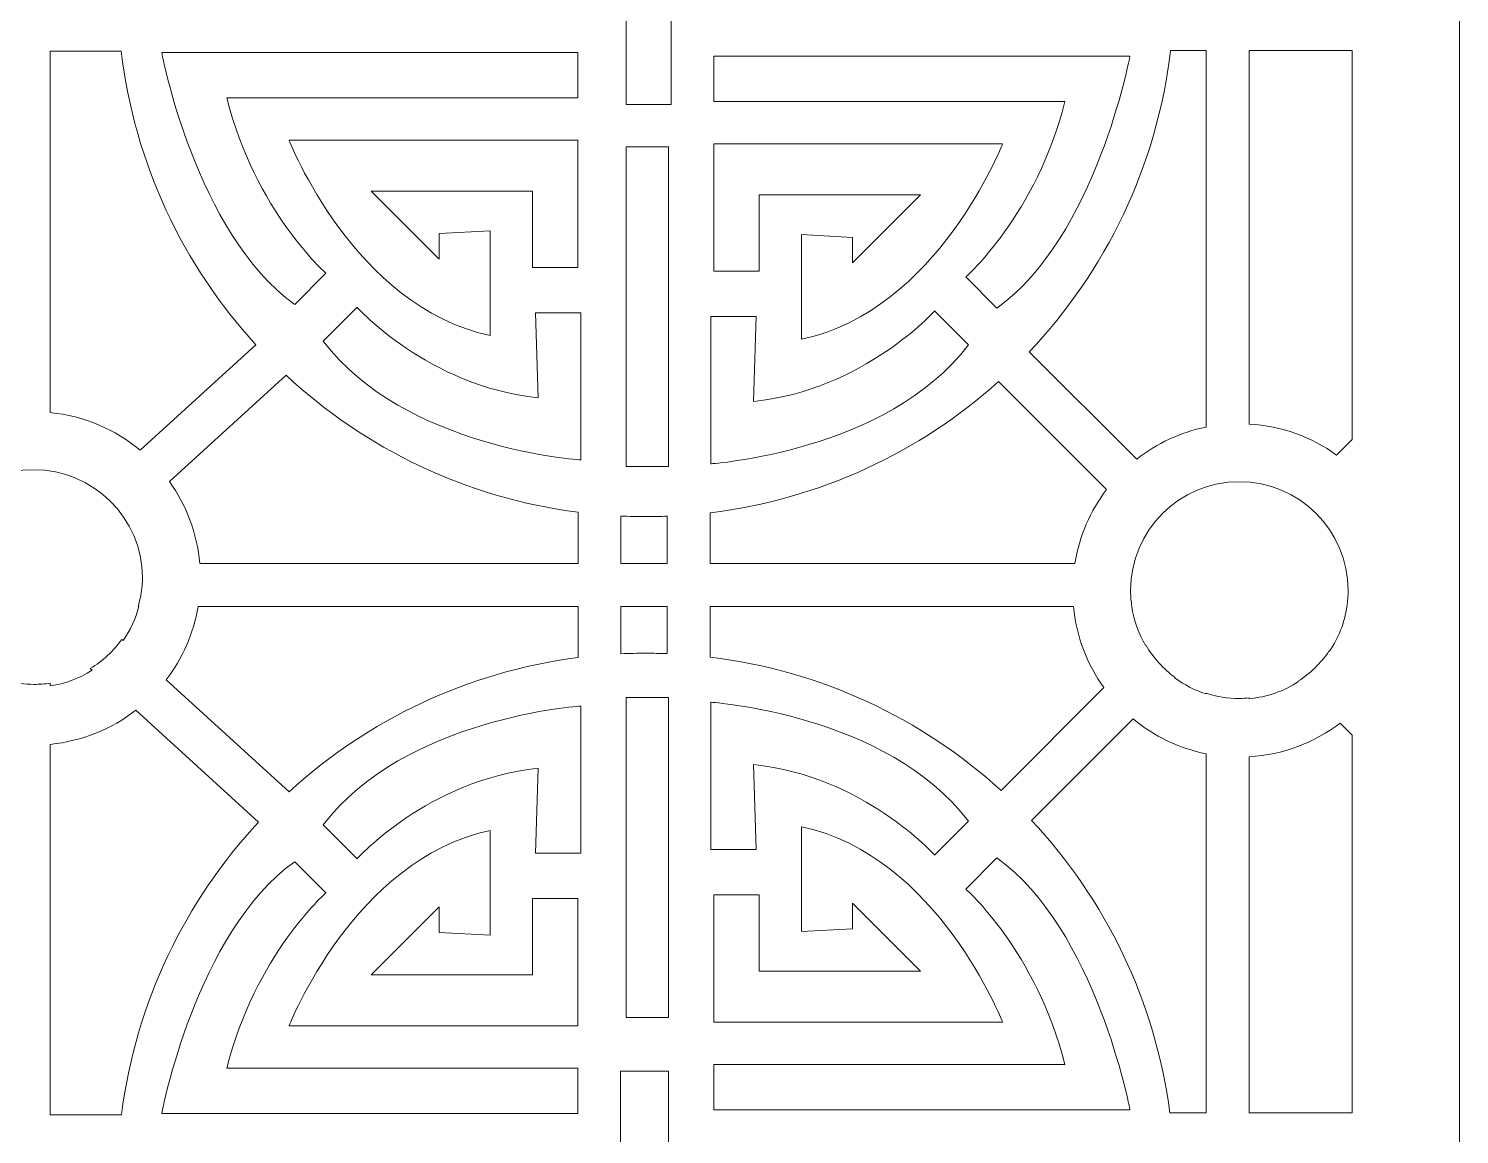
# Model space of a CAD drawing. Header units: centimetres. Extents: x -9.8 to 9.8, y -11.2 to 9.5.
# Drawn here: x -5.159 to -0.539, y -8.434 to -4.862 of the extents above; entities that cross this region are included whole.
import ezdxf

# ---------------------------------------------------------------- set-up
doc = ezdxf.new("R2010")
doc.units = ezdxf.units.CM
doc.header["$MEASUREMENT"] = 0
doc.layers.add('layer 1', color=7, linetype='Continuous')

msp = doc.modelspace()

# ---------------------------------------------------------------- linework, layer by layer
at = {"layer": 'layer 1', "color": 177, "lineweight": 9}
for points, knots in [([(-9.77912, 9.45925), (-9.77912, 9.45925), (-0.53922, 9.45925), (-0.53922, 9.45925), (-0.53922, 9.45925), (-0.53922, 9.45925), (-0.53922, -11.21502), (-0.53922, -11.21502), (-0.53922, -11.21502), (-0.53922, -11.21502), (-9.77912, -11.21502), (-9.77912, -11.21502), (-9.77912, -11.21502), (-9.77912, -11.21502), (-9.77912, 9.45925), (-9.77912, 9.45925)], [0, 0, 0, 0, 0.2, 0.2, 0.2, 0.2, 0.4, 0.4, 0.4, 0.4, 0.6, 0.6, 0.6, 0.6, 1, 1, 1, 1]), ([(-3.08398, -5.10706), (-3.08398, -5.10706), (-3.23021, -5.10706), (-3.23021, -5.10706), (-3.23021, -5.10706), (-3.23021, -5.10706), (-3.23021, -4.81451), (-3.23021, -4.81451), (-3.23021, -4.81451), (-3.23021, -4.81451), (-3.53187, -4.81451), (-3.53187, -4.81451), (-3.53187, -4.81451), (-3.53187, -4.81451), (-3.53187, -4.66827), (-3.53187, -4.66827), (-3.53187, -4.66827), (-3.53187, -4.66827), (-3.2485, -4.6591), (-3.2485, -4.6591), (-3.2485, -4.6591), (-3.2485, -4.6591), (-3.2485, -4.3757), (-3.2485, -4.3757), (-3.2485, -4.3757), (-3.2485, -4.3757), (-3.09309, -4.3757), (-3.09309, -4.3757), (-3.09309, -4.3757), (-3.09309, -4.3757), (-3.09309, -4.64994), (-3.09309, -4.64994), (-3.09309, -4.64994), (-3.09309, -4.64994), (-2.79143, -4.64994), (-2.79143, -4.64994), (-2.79143, -4.64994), (-2.79143, -4.64994), (-2.79143, -4.81451), (-2.79143, -4.81451), (-2.79143, -4.81451), (-2.79143, -4.81451), (-3.08398, -4.81451), (-3.08398, -4.81451), (-3.08398, -4.81451), (-3.08398, -4.81451), (-3.08398, -5.10706), (-3.08398, -5.10706)], [0, 0, 0, 0, 0.0769231, 0.0769231, 0.0769231, 0.0769231, 0.1538462, 0.1538462, 0.1538462, 0.1538462, 0.2307692, 0.2307692, 0.2307692, 0.2307692, 0.3076923, 0.3076923, 0.3076923, 0.3076923, 0.3846154, 0.3846154, 0.3846154, 0.3846154, 0.4615385, 0.4615385, 0.4615385, 0.4615385, 0.5384615, 0.5384615, 0.5384615, 0.5384615, 0.6153846, 0.6153846, 0.6153846, 0.6153846, 0.6923077, 0.6923077, 0.6923077, 0.6923077, 0.7692308, 0.7692308, 0.7692308, 0.7692308, 0.8461538, 0.8461538, 0.8461538, 0.8461538, 1, 1, 1, 1]), ([(-5.08987, -6.1028), (-4.97977, -6.11348), (-4.87935, -6.15732), (-4.79877, -6.22424), (-4.79877, -6.22424), (-4.79877, -6.22424), (-4.42527, -5.88375), (-4.42527, -5.88375), (-4.42527, -5.88375), (-4.65979, -5.62731), (-4.81704, -5.299), (-4.86021, -4.93567), (-4.86021, -4.93567), (-4.86021, -4.93567), (-5.08987, -4.93567), (-5.08987, -4.93567), (-5.08987, -4.93567), (-5.08987, -4.93567), (-5.08987, -6.1028), (-5.08987, -6.1028)], [0, 0, 0, 0, 0.1666667, 0.1666667, 0.1666667, 0.1666667, 0.3333333, 0.3333333, 0.3333333, 0.3333333, 0.5, 0.5, 0.5, 0.5, 0.6666667, 0.6666667, 0.6666667, 0.6666667, 1, 1, 1, 1]), ([(-4.72949, -4.93945), (-4.72949, -4.93945), (-3.3857, -4.93945), (-3.3857, -4.93945), (-3.3857, -4.93945), (-3.3857, -4.93945), (-3.3857, -5.08568), (-3.3857, -5.08568), (-3.3857, -5.08568), (-3.3857, -5.08568), (-4.51926, -5.08568), (-4.51926, -5.08568), (-4.51926, -5.08568), (-4.42779, -5.45137), (-4.19927, -5.65247), (-4.19927, -5.65247), (-4.19927, -5.65247), (-4.19927, -5.65247), (-4.29982, -5.75305), (-4.29982, -5.75305), (-4.29982, -5.75305), (-4.61976, -5.52449), (-4.72949, -4.93945), (-4.72949, -4.93945)], [0, 0, 0, 0, 0.1428571, 0.1428571, 0.1428571, 0.1428571, 0.2857143, 0.2857143, 0.2857143, 0.2857143, 0.4285714, 0.4285714, 0.4285714, 0.4285714, 0.5714286, 0.5714286, 0.5714286, 0.5714286, 0.7142857, 0.7142857, 0.7142857, 0.7142857, 1, 1, 1, 1]), ([(-1.58115, -6.25297), (-1.51656, -6.20243), (-1.44012, -6.16633), (-1.35672, -6.1495), (-1.35672, -6.1495), (-1.35672, -6.1495), (-1.35672, -4.93336), (-1.35672, -4.93336), (-1.35672, -4.93336), (-1.35672, -4.93336), (-1.47195, -4.93336), (-1.47195, -4.93336), (-1.47195, -4.93336), (-1.51597, -5.30827), (-1.68148, -5.64599), (-1.92801, -5.9061), (-1.92801, -5.9061), (-1.92801, -5.9061), (-1.58115, -6.25297), (-1.58115, -6.25297)], [0, 0, 0, 0, 0.1666667, 0.1666667, 0.1666667, 0.1666667, 0.3333333, 0.3333333, 0.3333333, 0.3333333, 0.5, 0.5, 0.5, 0.5, 0.6666667, 0.6666667, 0.6666667, 0.6666667, 1, 1, 1, 1]), ([(-1.21813, -6.13979), (-1.11309, -6.14587), (-1.01613, -6.18206), (-0.93574, -6.23989), (-0.93574, -6.23989), (-0.93574, -6.23989), (-0.88572, -6.18987), (-0.88572, -6.18987), (-0.88572, -6.18987), (-0.88572, -6.18987), (-0.88572, -4.93336), (-0.88572, -4.93336), (-0.88572, -4.93336), (-0.88572, -4.93336), (-1.21813, -4.93336), (-1.21813, -4.93336), (-1.21813, -4.93336), (-1.21813, -4.93336), (-1.21813, -6.13979), (-1.21813, -6.13979)], [0, 0, 0, 0, 0.1666667, 0.1666667, 0.1666667, 0.1666667, 0.3333333, 0.3333333, 0.3333333, 0.3333333, 0.5, 0.5, 0.5, 0.5, 0.6666667, 0.6666667, 0.6666667, 0.6666667, 1, 1, 1, 1]), ([(-2.03262, -5.76527), (-2.03262, -5.76527), (-2.1332, -5.66474), (-2.1332, -5.66474), (-2.1332, -5.66474), (-2.1332, -5.66474), (-1.90468, -5.46359), (-1.81324, -5.09795), (-1.81324, -5.09795), (-1.81324, -5.09795), (-2.94685, -5.09795), (-2.94685, -5.09795), (-2.94685, -5.09795), (-2.94685, -5.09795), (-2.94685, -4.95163), (-2.94685, -4.95163), (-2.94685, -4.95163), (-2.94685, -4.95163), (-1.60301, -4.95163), (-1.60301, -4.95163), (-1.60301, -4.95163), (-1.60301, -4.95163), (-1.71271, -5.53672), (-2.03262, -5.76527)], [0, 0, 0, 0, 0.1428571, 0.1428571, 0.1428571, 0.1428571, 0.2857143, 0.2857143, 0.2857143, 0.2857143, 0.4285714, 0.4285714, 0.4285714, 0.4285714, 0.5714286, 0.5714286, 0.5714286, 0.5714286, 0.7142857, 0.7142857, 0.7142857, 0.7142857, 1, 1, 1, 1]), ([(-4.05301, -5.38738), (-4.05301, -5.38738), (-3.83363, -5.60679), (-3.83363, -5.60679), (-3.83363, -5.60679), (-3.83363, -5.60679), (-3.83363, -5.52449), (-3.83363, -5.52449), (-3.83363, -5.52449), (-3.83363, -5.52449), (-3.66906, -5.51539), (-3.66906, -5.51539), (-3.66906, -5.51539), (-3.66906, -5.51539), (-3.66906, -5.85362), (-3.66906, -5.85362), (-3.66906, -5.85362), (-4.10785, -5.76218), (-4.31811, -5.22281), (-4.31811, -5.22281), (-4.31811, -5.22281), (-4.31811, -5.22281), (-3.3857, -5.22281), (-3.3857, -5.22281), (-3.3857, -5.22281), (-3.3857, -5.22281), (-3.3857, -5.63421), (-3.3857, -5.63421), (-3.3857, -5.63421), (-3.3857, -5.63421), (-3.5319, -5.63421), (-3.5319, -5.63421), (-3.5319, -5.63421), (-3.5319, -5.63421), (-3.5319, -5.38738), (-3.5319, -5.38738), (-3.5319, -5.38738), (-3.5319, -5.38738), (-4.05301, -5.38738), (-4.05301, -5.38738)], [0, 0, 0, 0, 0.0909091, 0.0909091, 0.0909091, 0.0909091, 0.1818182, 0.1818182, 0.1818182, 0.1818182, 0.2727273, 0.2727273, 0.2727273, 0.2727273, 0.3636364, 0.3636364, 0.3636364, 0.3636364, 0.4545455, 0.4545455, 0.4545455, 0.4545455, 0.5454545, 0.5454545, 0.5454545, 0.5454545, 0.6363636, 0.6363636, 0.6363636, 0.6363636, 0.7272727, 0.7272727, 0.7272727, 0.7272727, 0.8181818, 0.8181818, 0.8181818, 0.8181818, 1, 1, 1, 1]), ([(-3.09309, -6.27721), (-3.09309, -6.27721), (-3.23021, -6.27721), (-3.23021, -6.27721), (-3.23021, -6.27721), (-3.23021, -6.27721), (-3.23021, -5.24416), (-3.23021, -5.24416), (-3.23021, -5.24416), (-3.23021, -5.24416), (-3.09309, -5.24416), (-3.09309, -5.24416), (-3.09309, -5.24416), (-3.09309, -5.24416), (-3.09309, -6.27721), (-3.09309, -6.27721)], [0, 0, 0, 0, 0.2, 0.2, 0.2, 0.2, 0.4, 0.4, 0.4, 0.4, 0.6, 0.6, 0.6, 0.6, 1, 1, 1, 1]), ([(-2.27947, -5.39958), (-2.27947, -5.39958), (-2.80054, -5.39958), (-2.80054, -5.39958), (-2.80054, -5.39958), (-2.80054, -5.39958), (-2.80054, -5.64641), (-2.80054, -5.64641), (-2.80054, -5.64641), (-2.80054, -5.64641), (-2.94685, -5.64641), (-2.94685, -5.64641), (-2.94685, -5.64641), (-2.94685, -5.64641), (-2.94685, -5.23501), (-2.94685, -5.23501), (-2.94685, -5.23501), (-2.94685, -5.23501), (-2.01433, -5.23501), (-2.01433, -5.23501), (-2.01433, -5.23501), (-2.01433, -5.23501), (-2.22462, -5.77441), (-2.66344, -5.86582), (-2.66344, -5.86582), (-2.66344, -5.86582), (-2.66344, -5.52759), (-2.66344, -5.52759), (-2.66344, -5.52759), (-2.66344, -5.52759), (-2.49888, -5.53672), (-2.49888, -5.53672), (-2.49888, -5.53672), (-2.49888, -5.53672), (-2.49888, -5.61897), (-2.49888, -5.61897), (-2.49888, -5.61897), (-2.49888, -5.61897), (-2.27947, -5.39958), (-2.27947, -5.39958)], [0, 0, 0, 0, 0.0909091, 0.0909091, 0.0909091, 0.0909091, 0.1818182, 0.1818182, 0.1818182, 0.1818182, 0.2727273, 0.2727273, 0.2727273, 0.2727273, 0.3636364, 0.3636364, 0.3636364, 0.3636364, 0.4545455, 0.4545455, 0.4545455, 0.4545455, 0.5454545, 0.5454545, 0.5454545, 0.5454545, 0.6363636, 0.6363636, 0.6363636, 0.6363636, 0.7272727, 0.7272727, 0.7272727, 0.7272727, 0.8181818, 0.8181818, 0.8181818, 0.8181818, 1, 1, 1, 1]), ([(-3.37652, -6.25586), (-3.37652, -6.25586), (-3.94328, -6.21926), (-4.20842, -5.87188), (-4.20842, -5.87188), (-4.20842, -5.87188), (-4.09873, -5.76218), (-4.09873, -5.76218), (-4.09873, -5.76218), (-4.09873, -5.76218), (-3.87018, -6.01816), (-3.51364, -6.0547), (-3.51364, -6.0547), (-3.51364, -6.0547), (-3.52275, -5.78049), (-3.52275, -5.78049), (-3.52275, -5.78049), (-3.52275, -5.78049), (-3.37652, -5.78049), (-3.37652, -5.78049), (-3.37652, -5.78049), (-3.37652, -5.78049), (-3.37652, -6.25586), (-3.37652, -6.25586)], [0, 0, 0, 0, 0.1428571, 0.1428571, 0.1428571, 0.1428571, 0.2857143, 0.2857143, 0.2857143, 0.2857143, 0.4285714, 0.4285714, 0.4285714, 0.4285714, 0.5714286, 0.5714286, 0.5714286, 0.5714286, 0.7142857, 0.7142857, 0.7142857, 0.7142857, 1, 1, 1, 1]), ([(-2.95596, -6.26804), (-2.95596, -6.26804), (-2.95596, -5.79268), (-2.95596, -5.79268), (-2.95596, -5.79268), (-2.95596, -5.79268), (-2.80968, -5.79268), (-2.80968, -5.79268), (-2.80968, -5.79268), (-2.80968, -5.79268), (-2.81883, -6.06695), (-2.81883, -6.06695), (-2.81883, -6.06695), (-2.46233, -6.03039), (-2.23381, -5.77441), (-2.23381, -5.77441), (-2.23381, -5.77441), (-2.23381, -5.77441), (-2.12406, -5.88408), (-2.12406, -5.88408), (-2.12406, -5.88408), (-2.38919, -6.23148), (-2.95596, -6.26804), (-2.95596, -6.26804)], [0, 0, 0, 0, 0.1428571, 0.1428571, 0.1428571, 0.1428571, 0.2857143, 0.2857143, 0.2857143, 0.2857143, 0.4285714, 0.4285714, 0.4285714, 0.4285714, 0.5714286, 0.5714286, 0.5714286, 0.5714286, 0.7142857, 0.7142857, 0.7142857, 0.7142857, 1, 1, 1, 1]), ([(-4.70434, -6.3257), (-4.65008, -6.40154), (-4.61503, -6.49205), (-4.60627, -6.59011), (-4.60627, -6.59011), (-4.60627, -6.59011), (-3.385, -6.59011), (-3.385, -6.59011), (-3.385, -6.59011), (-3.385, -6.59011), (-3.385, -6.42478), (-3.385, -6.42478), (-3.385, -6.42478), (-3.74696, -6.37843), (-4.07339, -6.21866), (-4.32759, -5.98225), (-4.32759, -5.98225), (-4.32759, -5.98225), (-4.70434, -6.3257), (-4.70434, -6.3257)], [0, 0, 0, 0, 0.1666667, 0.1666667, 0.1666667, 0.1666667, 0.3333333, 0.3333333, 0.3333333, 0.3333333, 0.5, 0.5, 0.5, 0.5, 0.6666667, 0.6666667, 0.6666667, 0.6666667, 1, 1, 1, 1]), ([(-1.78104, -6.59011), (-1.76661, -6.5015), (-1.73056, -6.42016), (-1.67847, -6.35166), (-1.67847, -6.35166), (-1.67847, -6.35166), (-2.02735, -6.00277), (-2.02735, -6.00277), (-2.02735, -6.00277), (-2.28089, -6.23034), (-2.6029, -6.38311), (-2.9588, -6.42625), (-2.9588, -6.42625), (-2.9588, -6.42625), (-2.9588, -6.59011), (-2.9588, -6.59011), (-2.9588, -6.59011), (-2.9588, -6.59011), (-1.78104, -6.59011), (-1.78104, -6.59011)], [0, 0, 0, 0, 0.1666667, 0.1666667, 0.1666667, 0.1666667, 0.3333333, 0.3333333, 0.3333333, 0.3333333, 0.5, 0.5, 0.5, 0.5, 0.6666667, 0.6666667, 0.6666667, 0.6666667, 1, 1, 1, 1]), ([(-5.14245, -6.28741), (-4.94971, -6.28741), (-4.79322, -6.44275), (-4.79129, -6.63503), (-4.79129, -6.63503), (-4.7918, -6.66752), (-4.79674, -6.69893), (-4.8055, -6.72871), (-4.8055, -6.72871), (-4.8055, -6.72871), (-4.80294, -6.72871), (-4.80294, -6.72871), (-4.80294, -6.72871), (-4.81354, -6.7687), (-4.831, -6.8059), (-4.85401, -6.83896), (-4.85401, -6.83896), (-4.85401, -6.83896), (-4.85795, -6.83536), (-4.85795, -6.83536), (-4.85795, -6.83536), (-4.88538, -6.87319), (-4.92016, -6.90535), (-4.9602, -6.92972), (-4.9602, -6.92972), (-4.9602, -6.92972), (-4.95424, -6.93515), (-4.95424, -6.93515), (-4.95424, -6.93515), (-4.99461, -6.96082), (-5.04056, -6.97849), (-5.08987, -6.98589), (-5.08987, -6.98589), (-5.08987, -6.98589), (-5.08987, -6.97675), (-5.08987, -6.97675), (-5.08987, -6.97675), (-5.10703, -6.97932), (-5.12458, -6.98067), (-5.14245, -6.98067), (-5.14245, -6.98067), (-5.17213, -6.98067), (-5.20094, -6.97697), (-5.22847, -6.97003), (-5.22847, -6.97003), (-5.22847, -6.97003), (-5.22847, -6.97918), (-5.22847, -6.97918), (-5.22847, -6.97918), (-5.27487, -6.96749), (-5.3176, -6.94657), (-5.35459, -6.91848), (-5.35459, -6.91848), (-5.35459, -6.91848), (-5.34907, -6.91344), (-5.34907, -6.91344), (-5.34907, -6.91344), (-5.38668, -6.88603), (-5.41865, -6.85134), (-5.44288, -6.81142), (-5.44288, -6.81142), (-5.44288, -6.81142), (-5.4464, -6.81462), (-5.4464, -6.81462), (-5.4464, -6.81462), (-5.46185, -6.788), (-5.4739, -6.75917), (-5.48196, -6.72871), (-5.48196, -6.72871), (-5.48196, -6.72871), (-5.4794, -6.72871), (-5.4794, -6.72871), (-5.4794, -6.72871), (-5.48815, -6.69895), (-5.49309, -6.66757), (-5.49361, -6.63511), (-5.49361, -6.63511), (-5.49172, -6.44279), (-5.33521, -6.28741), (-5.14245, -6.28741)], [0, 0, 0, 0, 0.047619, 0.047619, 0.047619, 0.047619, 0.0952381, 0.0952381, 0.0952381, 0.0952381, 0.1428571, 0.1428571, 0.1428571, 0.1428571, 0.1904762, 0.1904762, 0.1904762, 0.1904762, 0.2380952, 0.2380952, 0.2380952, 0.2380952, 0.2857143, 0.2857143, 0.2857143, 0.2857143, 0.3333333, 0.3333333, 0.3333333, 0.3333333, 0.3809524, 0.3809524, 0.3809524, 0.3809524, 0.4285714, 0.4285714, 0.4285714, 0.4285714, 0.4761905, 0.4761905, 0.4761905, 0.4761905, 0.5238095, 0.5238095, 0.5238095, 0.5238095, 0.5714286, 0.5714286, 0.5714286, 0.5714286, 0.6190476, 0.6190476, 0.6190476, 0.6190476, 0.6666667, 0.6666667, 0.6666667, 0.6666667, 0.7142857, 0.7142857, 0.7142857, 0.7142857, 0.7619048, 0.7619048, 0.7619048, 0.7619048, 0.8095238, 0.8095238, 0.8095238, 0.8095238, 0.8571429, 0.8571429, 0.8571429, 0.8571429, 0.9047619, 0.9047619, 0.9047619, 0.9047619, 1, 1, 1, 1]), ([(-1.24971, -6.32602), (-1.05594, -6.32602), (-0.89878, -6.48303), (-0.89852, -6.67673), (-0.89852, -6.67673), (-0.8986, -6.6944), (-0.9, -6.71175), (-0.90261, -6.72871), (-0.90261, -6.72871), (-0.90261, -6.72871), (-0.90228, -6.72871), (-0.90228, -6.72871), (-0.90228, -6.72871), (-0.91016, -6.78228), (-0.93012, -6.83193), (-0.95934, -6.87478), (-0.95934, -6.87478), (-0.95934, -6.87478), (-0.96027, -6.87385), (-0.96027, -6.87385), (-0.96027, -6.87385), (-0.98669, -6.91223), (-1.02054, -6.9451), (-1.05976, -6.97037), (-1.05976, -6.97037), (-1.05976, -6.97037), (-1.05839, -6.97174), (-1.05839, -6.97174), (-1.05839, -6.97174), (-1.10513, -7.00217), (-1.15956, -7.02177), (-1.21813, -7.02699), (-1.21813, -7.02699), (-1.21813, -7.02699), (-1.21813, -7.02472), (-1.21813, -7.02472), (-1.21813, -7.02472), (-1.22853, -7.02565), (-1.23906, -7.02616), (-1.24971, -7.02616), (-1.24971, -7.02616), (-1.28703, -7.02616), (-1.32298, -7.02031), (-1.35672, -7.00952), (-1.35672, -7.00952), (-1.35672, -7.00952), (-1.35672, -7.01179), (-1.35672, -7.01179), (-1.35672, -7.01179), (-1.39391, -6.9999), (-1.42841, -6.982), (-1.45905, -6.95921), (-1.45905, -6.95921), (-1.45905, -6.95921), (-1.45774, -6.9579), (-1.45774, -6.9579), (-1.45774, -6.9579), (-1.49525, -6.93027), (-1.52707, -6.89537), (-1.55112, -6.85527), (-1.55112, -6.85527), (-1.55112, -6.85527), (-1.55196, -6.85611), (-1.55196, -6.85611), (-1.55196, -6.85611), (-1.57472, -6.81774), (-1.59039, -6.77468), (-1.59715, -6.72871), (-1.59715, -6.72871), (-1.59715, -6.72871), (-1.59682, -6.72871), (-1.59682, -6.72871), (-1.59682, -6.72871), (-1.59922, -6.7131), (-1.60059, -6.69715), (-1.60087, -6.68094), (-1.60087, -6.68094), (-1.60087, -6.68094), (-1.60088, -6.68008), (-1.60088, -6.68008), (-1.60088, -6.68008), (-1.60088, -6.68008), (-1.6009, -6.67858), (-1.6009, -6.67858), (-1.6009, -6.67858), (-1.6009, -6.67858), (-1.60091, -6.67688), (-1.60091, -6.67688), (-1.60091, -6.67688), (-1.60072, -6.4831), (-1.44353, -6.32602), (-1.24971, -6.32602)], [0, 0, 0, 0, 0.0416667, 0.0416667, 0.0416667, 0.0416667, 0.0833333, 0.0833333, 0.0833333, 0.0833333, 0.125, 0.125, 0.125, 0.125, 0.1666667, 0.1666667, 0.1666667, 0.1666667, 0.2083333, 0.2083333, 0.2083333, 0.2083333, 0.25, 0.25, 0.25, 0.25, 0.2916667, 0.2916667, 0.2916667, 0.2916667, 0.3333333, 0.3333333, 0.3333333, 0.3333333, 0.375, 0.375, 0.375, 0.375, 0.4166667, 0.4166667, 0.4166667, 0.4166667, 0.4583333, 0.4583333, 0.4583333, 0.4583333, 0.5, 0.5, 0.5, 0.5, 0.5416667, 0.5416667, 0.5416667, 0.5416667, 0.5833333, 0.5833333, 0.5833333, 0.5833333, 0.625, 0.625, 0.625, 0.625, 0.6666667, 0.6666667, 0.6666667, 0.6666667, 0.7083333, 0.7083333, 0.7083333, 0.7083333, 0.75, 0.75, 0.75, 0.75, 0.7916667, 0.7916667, 0.7916667, 0.7916667, 0.8333333, 0.8333333, 0.8333333, 0.8333333, 0.875, 0.875, 0.875, 0.875, 0.9166667, 0.9166667, 0.9166667, 0.9166667, 1, 1, 1, 1]), ([(-3.2464, -6.59011), (-3.2464, -6.59011), (-3.09739, -6.59011), (-3.09739, -6.59011), (-3.09739, -6.59011), (-3.09739, -6.59011), (-3.09739, -6.43733), (-3.09739, -6.43733), (-3.09739, -6.43733), (-3.12023, -6.43823), (-3.14316, -6.43879), (-3.16622, -6.43879), (-3.16622, -6.43879), (-3.1931, -6.43879), (-3.21983, -6.43818), (-3.2464, -6.43693), (-3.2464, -6.43693), (-3.2464, -6.43693), (-3.2464, -6.59011), (-3.2464, -6.59011)], [0, 0, 0, 0, 0.1666667, 0.1666667, 0.1666667, 0.1666667, 0.3333333, 0.3333333, 0.3333333, 0.3333333, 0.5, 0.5, 0.5, 0.5, 0.6666667, 0.6666667, 0.6666667, 0.6666667, 1, 1, 1, 1]), ([(-4.61162, -6.72871), (-4.62649, -6.81684), (-4.66275, -6.89771), (-4.71491, -6.96576), (-4.71491, -6.96576), (-4.71491, -6.96576), (-4.318, -7.32759), (-4.318, -7.32759), (-4.318, -7.32759), (-4.06516, -7.09613), (-3.74239, -6.93981), (-3.385, -6.89406), (-3.385, -6.89406), (-3.385, -6.89406), (-3.385, -6.72871), (-3.385, -6.72871), (-3.385, -6.72871), (-3.385, -6.72871), (-4.61162, -6.72871), (-4.61162, -6.72871)], [0, 0, 0, 0, 0.1666667, 0.1666667, 0.1666667, 0.1666667, 0.3333333, 0.3333333, 0.3333333, 0.3333333, 0.5, 0.5, 0.5, 0.5, 0.6666667, 0.6666667, 0.6666667, 0.6666667, 1, 1, 1, 1]), ([(-3.09739, -6.72871), (-3.09739, -6.72871), (-3.2464, -6.72871), (-3.2464, -6.72871), (-3.2464, -6.72871), (-3.2464, -6.72871), (-3.2464, -6.88191), (-3.2464, -6.88191), (-3.2464, -6.88191), (-3.21983, -6.88066), (-3.19309, -6.88005), (-3.16622, -6.88005), (-3.16622, -6.88005), (-3.14316, -6.88005), (-3.12023, -6.88061), (-3.09739, -6.88151), (-3.09739, -6.88151), (-3.09739, -6.88151), (-3.09739, -6.72871), (-3.09739, -6.72871)], [0, 0, 0, 0, 0.1666667, 0.1666667, 0.1666667, 0.1666667, 0.3333333, 0.3333333, 0.3333333, 0.3333333, 0.5, 0.5, 0.5, 0.5, 0.6666667, 0.6666667, 0.6666667, 0.6666667, 1, 1, 1, 1]), ([(-1.68705, -6.9912), (-1.74119, -6.91591), (-1.77638, -6.82609), (-1.78563, -6.72871), (-1.78563, -6.72871), (-1.78563, -6.72871), (-2.9588, -6.72871), (-2.9588, -6.72871), (-2.9588, -6.72871), (-2.9588, -6.72871), (-2.9588, -6.8926), (-2.9588, -6.8926), (-2.9588, -6.8926), (-2.5991, -6.93619), (-2.27397, -7.09174), (-2.01916, -7.32331), (-2.01916, -7.32331), (-2.01916, -7.32331), (-1.68705, -6.9912), (-1.68705, -6.9912)], [0, 0, 0, 0, 0.1666667, 0.1666667, 0.1666667, 0.1666667, 0.3333333, 0.3333333, 0.3333333, 0.3333333, 0.5, 0.5, 0.5, 0.5, 0.6666667, 0.6666667, 0.6666667, 0.6666667, 1, 1, 1, 1]), ([(-4.81271, -7.06416), (-4.89082, -7.12477), (-4.98602, -7.16436), (-5.08987, -7.17443), (-5.08987, -7.17443), (-5.08987, -7.17443), (-5.08987, -8.37093), (-5.08987, -8.37093), (-5.08987, -8.37093), (-5.08987, -8.37093), (-4.85908, -8.37093), (-4.85908, -8.37093), (-4.85908, -8.37093), (-4.81329, -8.00784), (-4.6534, -7.68033), (-4.4165, -7.42536), (-4.4165, -7.42536), (-4.4165, -7.42536), (-4.81271, -7.06416), (-4.81271, -7.06416)], [0, 0, 0, 0, 0.1666667, 0.1666667, 0.1666667, 0.1666667, 0.3333333, 0.3333333, 0.3333333, 0.3333333, 0.5, 0.5, 0.5, 0.5, 0.6666667, 0.6666667, 0.6666667, 0.6666667, 1, 1, 1, 1]), ([(-3.37652, -7.05078), (-3.37652, -7.05078), (-3.37652, -7.52618), (-3.37652, -7.52618), (-3.37652, -7.52618), (-3.37652, -7.52618), (-3.52273, -7.52618), (-3.52273, -7.52618), (-3.52273, -7.52618), (-3.52273, -7.52618), (-3.51361, -7.25193), (-3.51361, -7.25193), (-3.51361, -7.25193), (-3.87011, -7.28846), (-4.09867, -7.54446), (-4.09867, -7.54446), (-4.09867, -7.54446), (-4.09867, -7.54446), (-4.20839, -7.43474), (-4.20839, -7.43474), (-4.20839, -7.43474), (-3.94328, -7.08735), (-3.37652, -7.05078), (-3.37652, -7.05078)], [0, 0, 0, 0, 0.1428571, 0.1428571, 0.1428571, 0.1428571, 0.2857143, 0.2857143, 0.2857143, 0.2857143, 0.4285714, 0.4285714, 0.4285714, 0.4285714, 0.5714286, 0.5714286, 0.5714286, 0.5714286, 0.7142857, 0.7142857, 0.7142857, 0.7142857, 1, 1, 1, 1]), ([(-3.23021, -7.02337), (-3.23021, -7.02337), (-3.09309, -7.02337), (-3.09309, -7.02337), (-3.09309, -7.02337), (-3.09309, -7.02337), (-3.09309, -8.05635), (-3.09309, -8.05635), (-3.09309, -8.05635), (-3.09309, -8.05635), (-3.23021, -8.05635), (-3.23021, -8.05635), (-3.23021, -8.05635), (-3.23021, -8.05635), (-3.23021, -7.02337), (-3.23021, -7.02337)], [0, 0, 0, 0, 0.2, 0.2, 0.2, 0.2, 0.4, 0.4, 0.4, 0.4, 0.6, 0.6, 0.6, 0.6, 1, 1, 1, 1]), ([(-2.95596, -7.0386), (-2.95596, -7.0386), (-2.38912, -7.07517), (-2.12402, -7.42254), (-2.12402, -7.42254), (-2.12402, -7.42254), (-2.23374, -7.53223), (-2.23374, -7.53223), (-2.23374, -7.53223), (-2.23374, -7.53223), (-2.4623, -7.27628), (-2.81876, -7.23972), (-2.81876, -7.23972), (-2.81876, -7.23972), (-2.80968, -7.51395), (-2.80968, -7.51395), (-2.80968, -7.51395), (-2.80968, -7.51395), (-2.95596, -7.51395), (-2.95596, -7.51395), (-2.95596, -7.51395), (-2.95596, -7.51395), (-2.95596, -7.0386), (-2.95596, -7.0386)], [0, 0, 0, 0, 0.1428571, 0.1428571, 0.1428571, 0.1428571, 0.2857143, 0.2857143, 0.2857143, 0.2857143, 0.4285714, 0.4285714, 0.4285714, 0.4285714, 0.5714286, 0.5714286, 0.5714286, 0.5714286, 0.7142857, 0.7142857, 0.7142857, 0.7142857, 1, 1, 1, 1]), ([(-1.35672, -7.20494), (-1.44499, -7.18713), (-1.52545, -7.14775), (-1.59234, -7.09249), (-1.59234, -7.09249), (-1.59234, -7.09249), (-1.92043, -7.42058), (-1.92043, -7.42058), (-1.92043, -7.42058), (-1.68236, -7.67489), (-1.52121, -8.00211), (-1.47415, -8.36515), (-1.47415, -8.36515), (-1.47415, -8.36515), (-1.35672, -8.36515), (-1.35672, -8.36515), (-1.35672, -8.36515), (-1.35672, -8.36515), (-1.35672, -7.20494), (-1.35672, -7.20494)], [0, 0, 0, 0, 0.1666667, 0.1666667, 0.1666667, 0.1666667, 0.3333333, 0.3333333, 0.3333333, 0.3333333, 0.5, 0.5, 0.5, 0.5, 0.6666667, 0.6666667, 0.6666667, 0.6666667, 1, 1, 1, 1]), ([(-0.92415, -7.10597), (-1.00674, -7.16877), (-1.10799, -7.20828), (-1.21813, -7.21465), (-1.21813, -7.21465), (-1.21813, -7.21465), (-1.21813, -8.36515), (-1.21813, -8.36515), (-1.21813, -8.36515), (-1.21813, -8.36515), (-0.88572, -8.36515), (-0.88572, -8.36515), (-0.88572, -8.36515), (-0.88572, -8.36515), (-0.88572, -7.1444), (-0.88572, -7.1444), (-0.88572, -7.1444), (-0.88572, -7.1444), (-0.92415, -7.10597), (-0.92415, -7.10597)], [0, 0, 0, 0, 0.1666667, 0.1666667, 0.1666667, 0.1666667, 0.3333333, 0.3333333, 0.3333333, 0.3333333, 0.5, 0.5, 0.5, 0.5, 0.6666667, 0.6666667, 0.6666667, 0.6666667, 1, 1, 1, 1]), ([(-4.05298, -7.91927), (-4.05298, -7.91927), (-3.53187, -7.91927), (-3.53187, -7.91927), (-3.53187, -7.91927), (-3.53187, -7.91927), (-3.53187, -7.67241), (-3.53187, -7.67241), (-3.53187, -7.67241), (-3.53187, -7.67241), (-3.38563, -7.67241), (-3.38563, -7.67241), (-3.38563, -7.67241), (-3.38563, -7.67241), (-3.38563, -8.0838), (-3.38563, -8.0838), (-3.38563, -8.0838), (-3.38563, -8.0838), (-4.31811, -8.0838), (-4.31811, -8.0838), (-4.31811, -8.0838), (-4.31811, -8.0838), (-4.10785, -7.54446), (-3.66903, -7.45302), (-3.66903, -7.45302), (-3.66903, -7.45302), (-3.66903, -7.79127), (-3.66903, -7.79127), (-3.66903, -7.79127), (-3.66903, -7.79127), (-3.83359, -7.78212), (-3.83359, -7.78212), (-3.83359, -7.78212), (-3.83359, -7.78212), (-3.83359, -7.69984), (-3.83359, -7.69984), (-3.83359, -7.69984), (-3.83359, -7.69984), (-4.05298, -7.91927), (-4.05298, -7.91927)], [0, 0, 0, 0, 0.0909091, 0.0909091, 0.0909091, 0.0909091, 0.1818182, 0.1818182, 0.1818182, 0.1818182, 0.2727273, 0.2727273, 0.2727273, 0.2727273, 0.3636364, 0.3636364, 0.3636364, 0.3636364, 0.4545455, 0.4545455, 0.4545455, 0.4545455, 0.5454545, 0.5454545, 0.5454545, 0.5454545, 0.6363636, 0.6363636, 0.6363636, 0.6363636, 0.7272727, 0.7272727, 0.7272727, 0.7272727, 0.8181818, 0.8181818, 0.8181818, 0.8181818, 1, 1, 1, 1]), ([(-2.27943, -7.90706), (-2.27943, -7.90706), (-2.49885, -7.68766), (-2.49885, -7.68766), (-2.49885, -7.68766), (-2.49885, -7.68766), (-2.49885, -7.7699), (-2.49885, -7.7699), (-2.49885, -7.7699), (-2.49885, -7.7699), (-2.66342, -7.77906), (-2.66342, -7.77906), (-2.66342, -7.77906), (-2.66342, -7.77906), (-2.66342, -7.44083), (-2.66342, -7.44083), (-2.66342, -7.44083), (-2.22459, -7.53223), (-2.0143, -8.07159), (-2.0143, -8.07159), (-2.0143, -8.07159), (-2.0143, -8.07159), (-2.94679, -8.07159), (-2.94679, -8.07159), (-2.94679, -8.07159), (-2.94679, -8.07159), (-2.94679, -7.66023), (-2.94679, -7.66023), (-2.94679, -7.66023), (-2.94679, -7.66023), (-2.80051, -7.66023), (-2.80051, -7.66023), (-2.80051, -7.66023), (-2.80051, -7.66023), (-2.80051, -7.90706), (-2.80051, -7.90706), (-2.80051, -7.90706), (-2.80051, -7.90706), (-2.27943, -7.90706), (-2.27943, -7.90706)], [0, 0, 0, 0, 0.0909091, 0.0909091, 0.0909091, 0.0909091, 0.1818182, 0.1818182, 0.1818182, 0.1818182, 0.2727273, 0.2727273, 0.2727273, 0.2727273, 0.3636364, 0.3636364, 0.3636364, 0.3636364, 0.4545455, 0.4545455, 0.4545455, 0.4545455, 0.5454545, 0.5454545, 0.5454545, 0.5454545, 0.6363636, 0.6363636, 0.6363636, 0.6363636, 0.7272727, 0.7272727, 0.7272727, 0.7272727, 0.8181818, 0.8181818, 0.8181818, 0.8181818, 1, 1, 1, 1]), ([(-4.72947, -8.36722), (-4.72947, -8.36722), (-4.61974, -7.78212), (-4.29982, -7.55358), (-4.29982, -7.55358), (-4.29982, -7.55358), (-4.19925, -7.65413), (-4.19925, -7.65413), (-4.19925, -7.65413), (-4.19925, -7.65413), (-4.42779, -7.85527), (-4.5192, -8.22094), (-4.5192, -8.22094), (-4.5192, -8.22094), (-3.38563, -8.22094), (-3.38563, -8.22094), (-3.38563, -8.22094), (-3.38563, -8.22094), (-3.38563, -8.36722), (-3.38563, -8.36722), (-3.38563, -8.36722), (-3.38563, -8.36722), (-4.72947, -8.36722), (-4.72947, -8.36722)], [0, 0, 0, 0, 0.1428571, 0.1428571, 0.1428571, 0.1428571, 0.2857143, 0.2857143, 0.2857143, 0.2857143, 0.4285714, 0.4285714, 0.4285714, 0.4285714, 0.5714286, 0.5714286, 0.5714286, 0.5714286, 0.7142857, 0.7142857, 0.7142857, 0.7142857, 1, 1, 1, 1]), ([(-1.60295, -8.35496), (-1.60295, -8.35496), (-2.94679, -8.35496), (-2.94679, -8.35496), (-2.94679, -8.35496), (-2.94679, -8.35496), (-2.94679, -8.20875), (-2.94679, -8.20875), (-2.94679, -8.20875), (-2.94679, -8.20875), (-1.81324, -8.20875), (-1.81324, -8.20875), (-1.81324, -8.20875), (-1.90464, -7.8431), (-2.1332, -7.64196), (-2.1332, -7.64196), (-2.1332, -7.64196), (-2.1332, -7.64196), (-2.03262, -7.5414), (-2.03262, -7.5414), (-2.03262, -7.5414), (-1.71267, -7.7699), (-1.60295, -8.35496), (-1.60295, -8.35496)], [0, 0, 0, 0, 0.1428571, 0.1428571, 0.1428571, 0.1428571, 0.2857143, 0.2857143, 0.2857143, 0.2857143, 0.4285714, 0.4285714, 0.4285714, 0.4285714, 0.5714286, 0.5714286, 0.5714286, 0.5714286, 0.7142857, 0.7142857, 0.7142857, 0.7142857, 1, 1, 1, 1]), ([(-3.08398, -8.96142), (-3.08398, -8.96142), (-3.23021, -8.96142), (-3.23021, -8.96142), (-3.23021, -8.96142), (-3.23021, -8.96142), (-3.23021, -8.66886), (-3.23021, -8.66886), (-3.23021, -8.66886), (-3.23021, -8.66886), (-3.53187, -8.66886), (-3.53187, -8.66886), (-3.53187, -8.66886), (-3.53187, -8.66886), (-3.53187, -8.52263), (-3.53187, -8.52263), (-3.53187, -8.52263), (-3.53187, -8.52263), (-3.2485, -8.51346), (-3.2485, -8.51346), (-3.2485, -8.51346), (-3.2485, -8.51346), (-3.2485, -8.23006), (-3.2485, -8.23006), (-3.2485, -8.23006), (-3.2485, -8.23006), (-3.09309, -8.23006), (-3.09309, -8.23006), (-3.09309, -8.23006), (-3.09309, -8.23006), (-3.09309, -8.5043), (-3.09309, -8.5043), (-3.09309, -8.5043), (-3.09309, -8.5043), (-2.79143, -8.5043), (-2.79143, -8.5043), (-2.79143, -8.5043), (-2.79143, -8.5043), (-2.79143, -8.66886), (-2.79143, -8.66886), (-2.79143, -8.66886), (-2.79143, -8.66886), (-3.08398, -8.66886), (-3.08398, -8.66886), (-3.08398, -8.66886), (-3.08398, -8.66886), (-3.08398, -8.96142), (-3.08398, -8.96142)], [0, 0, 0, 0, 0.0769231, 0.0769231, 0.0769231, 0.0769231, 0.1538462, 0.1538462, 0.1538462, 0.1538462, 0.2307692, 0.2307692, 0.2307692, 0.2307692, 0.3076923, 0.3076923, 0.3076923, 0.3076923, 0.3846154, 0.3846154, 0.3846154, 0.3846154, 0.4615385, 0.4615385, 0.4615385, 0.4615385, 0.5384615, 0.5384615, 0.5384615, 0.5384615, 0.6153846, 0.6153846, 0.6153846, 0.6153846, 0.6923077, 0.6923077, 0.6923077, 0.6923077, 0.7692308, 0.7692308, 0.7692308, 0.7692308, 0.8461538, 0.8461538, 0.8461538, 0.8461538, 1, 1, 1, 1])]:
    msp.add_open_spline(points, degree=3, knots=knots, dxfattribs=at)

doc.saveas('drawing.dxf')
